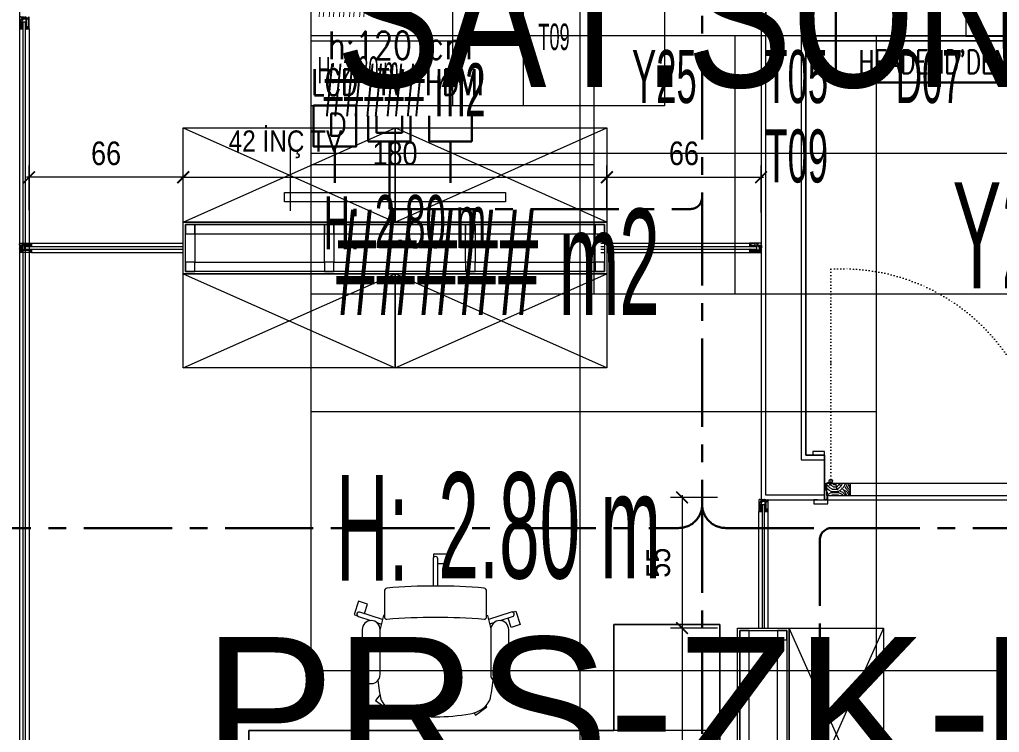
# Model space of a CAD drawing. Extents: x -9058 to 11890, y 0 to 8114.
# Drawn here: x 2473.1 to 2889.3, y 2610 to 2912.9 of the extents above; entities that cross this region are included whole.
import ezdxf
from ezdxf.enums import TextEntityAlignment as Align

# ---------------------------------------------------------------- set-up
doc = ezdxf.new("R2010")
doc.units = 0
doc.header["$LTSCALE"] = 10
doc.header["$MEASUREMENT"] = 0
doc.linetypes.add('CENTER', pattern=[2, 1.25, -0.25, 0.25, -0.25])
doc.linetypes.add('DOT2', pattern=[0.125, 0, -0.125])
doc.layers.get('0').update_dxf_attribs({"color": 9, "lineweight": 9})
for name, color, linetype, lineweight in [('00', 9, 'Continuous', 9), ('01', 9, 'Continuous', 9), ('05', 9, 'Continuous', 9), ('06D', 9, 'Continuous', 9), ('09', 9, 'Continuous', 9), ('10', 9, 'Continuous', 9), ('11', 9, 'Continuous', 9), ('12', 9, 'Continuous', 9), ('14', 9, 'Continuous', 9), ('15', 9, 'Continuous', 9), ('20', 9, 'DOT2', 9), ('21', 9, 'Continuous', 9), ('21_mahal200', 9, 'Continuous', 9), ('21_mahal200 @ 10 (1)', 9, 'Continuous', 9), ('21_mahal200 @ 10 (2)', 9, 'Continuous', 9), ('21_mahal200 @ 20', 9, 'Continuous', 9), ('21_mahal200 @ 5 (1)', 9, 'Continuous', 9), ('21_mahal200 @ 5 (2)', 9, 'Continuous', 9), ('35', 9, 'Continuous', 9), ('40A', 9, 'Continuous', 9), ('E-DATA LCD EKRAN', 7, 'Continuous', 30), ('E-DATA PRİZİ (RJ45)', 7, 'Continuous', 30), ('E-KABLO', 7, 'Continuous', 30), ('E-YAZI', 7, 'Continuous', 30)]:
    doc.layers.add(name, color=color, linetype=linetype, lineweight=lineweight)
doc.styles.add('Arial', font='arial.ttf', dxfattribs={"height": 2.5})
doc.styles.add('E-YAZI', font='txttw.shx')
doc.styles.add('MuuM_TEXT-STANDART', font='ARIALN.TTF')
doc.dimstyles.new('MuuM_DIM50', dxfattribs={"dimscale": 5, "dimtxt": 2, "dimasz": 1, "dimexe": 1, "dimexo": 1, "dimgap": 1, "dimtad": 1, "dimdec": 1, "dimrnd": 1, "dimdsep": 46, "dimtxsty": 'MuuM_TEXT-STANDART', "dimblk": 'ARCHTICK', "dimcen": 0, "dimdle": 0.2, "dimclrd": 256, "dimclre": 256, "dimclrt": 256, "dimadec": 0, "dimazin": 0, "dimtfac": 5, "dimtdec": 1, "dimtix": 1, "dimtmove": 2, "dimatfit": 3, "dimldrblk": 'DOT', "dimfxl": 5, "dimfxlon": 1, "dimtolj": 1, "dimlwd": -1, "dimlwe": -1, "dimarcsym": 0})
pattern_1 = [(45, (3387.24087, 5075.93023), (0.0883883476, -0.0883883476), []), (315, (3387.24087, 5075.93023), (-0.0883883476, -0.0883883476), [])]

# ---------------------------------------------------------------- blocks, each defined once
blk = doc.blocks.new('p-sand-porsche')
at = {"layer": '05', "ltscale": 0.02}
for points in [[(-1.61, 30.22), (-5.6, 28.92), (-6.84, 32.73), (-1.13, 34.58), (-0.7, 33.25)], [(-2.21, 32.08), (-2.21, 32.08)], [(-0.32, 32.74), (1.4, 27.44)], [(2.15, 25.12), (2.84, 23)], [(32.8, 23.53), (35.41, 25.43), (38.94, 20.57), (38.57, 20.31)], [(-0.9, 21.7), (-0.84, 22.1), (4.86, 23.5), (5.04, 23.53)], [(-22.84, -1), (-22.84, -5.2), (-26.84, -5.2), (-26.84, 0.8), (-25.44, 0.8)], [(-24.79, 1), (-24.79, 1)], [(-25.83, -0.08), (-25.81, -0.08)], [(-24.79, -1), (-24.79, -1)], [(40.65, -16.37), (41.53, -17.01), (38, -21.87), (37.36, -21.4)], [(-0.9, -21.7), (-0.84, -22.1), (4.86, -23.5), (5.04, -23.53)], [(2.15, -25.12), (2.84, -23)], [(-2.22, -32.75), (-2.65, -34.09), (3.05, -35.94), (4.29, -32.14), (0.29, -30.84)], [(-2.21, -32.07), (-2.21, -32.07)], [(-0.31, -32.69), (-0.31, -32.69)]]:
    blk.add_lwpolyline(points, dxfattribs=at)
for points in [[(0.89, 22.53), (-2.23, 32.12, -1.025339), (-0.31, 32.69), (-0.31, 32.69)], [(24.36, 31.1, -0.990997), (24.36, 23.5), (5.16, 23.5, -0.990997), (5.16, 31.1), (24.36, 31.1)], [(-13.2, 0, -0.028751), (-12.4, 20.7, -0.357908), (-11.18, 21.7)], [(-11.39, 21.7), (-0.2, 21.7, -0.413901), (0.8, 20.7, 0.028751), (0, 0)], [(26.76, 24.5, -0.029436), (35.26, 23.1, -0.236009), (40.96, 14.75, -0.045719), (42.26, -0.02)], [(-13.22, -1), (-24.84, -1, -1), (-24.84, 1), (-13.22, 1)], [(42.26, 0.02, -0.045719), (40.96, -14.75, -0.236009), (35.26, -23.1, -0.029436), (26.76, -24.5)], [(-11.18, -21.7, -0.357908), (-12.4, -20.7, -0.028751), (-13.2, 0)], [(0, 0, 0.028751), (0.8, -20.7, -0.413901), (-0.2, -21.7), (-11.39, -21.7)], [(1.4, -27.44), (-0.32, -32.74, -1), (-2.23, -32.12), (0.89, -22.52)], [(24.36, -31.1), (5.16, -31.1, -0.990997), (5.16, -23.5), (24.36, -23.5, -0.990997), (24.36, -31.1)]]:
    blk.add_lwpolyline(points, format="xyb", dxfattribs=at)
blk = doc.blocks.new('p-mobilya-porschee')
for points in [[(-45, 95), (-45, 140), (0, 140), (0, 0), (-200, 0), (-200, 95)], [(-191.5, -77.64), (-141.5, -77.64), (-141.5, -22.64), (-191.5, -22.64)], [(-47.52, -77.64), (-97.52, -77.64), (-97.52, -22.64), (-47.52, -22.64)]]:
    blk.add_lwpolyline(points, close=True)
for points in [[(0, 0), (0, 140), (-45, 140), (-45, 95)], [(0, 95), (-200, 95), (-200, 0), (0, 0)], [(-141.5, -27.64), (-186.5, -27.64), (-186.5, -72.64), (-141.5, -72.64)], [(-97.52, -27.64), (-52.52, -27.64), (-52.52, -72.64), (-97.52, -72.64)]]:
    blk.add_lwpolyline(points)
blk = doc.blocks.new('profil')
at = {"layer": '10'}
h = blk.add_hatch(dxfattribs=at)
h.set_pattern_fill('NET', color=256, angle=495, style=0)
h.set_pattern_definition(pattern_1)
h.paths.add_polyline_path([(2783.08, 2903.22), (2783.02, 2903.22), (2782.98, 2903.33), (2782.98, 2903.38), (2783.01, 2903.38), (2783.01, 2903.5), (2782.72, 2903.5), (2782.72, 2903.38), (2782.75, 2903.38), (2782.71, 2903.22), (2782.62, 2903.23), (2782.45, 2902.86), (2782.56, 2902.86), (2782.56, 2902.9), (2782.72, 2903.1, 0.2599), (2782.8, 2902.86), (2783.04, 2902.86, 0.382682)])
h.paths.add_polyline_path([(2782.84, 2903.1), (2783.03, 2903.1, -2.16717)], flags=16)
h = blk.add_hatch(dxfattribs=at)
h.set_pattern_fill('NET', color=256, angle=495, style=0)
h.set_pattern_definition(pattern_1)
h.paths.add_polyline_path([(2783.08, 2901.46), (2783.02, 2901.46), (2782.98, 2901.35), (2782.98, 2901.3), (2783.01, 2901.3), (2783.01, 2901.18), (2782.72, 2901.18), (2782.72, 2901.3), (2782.75, 2901.3), (2782.71, 2901.46), (2782.62, 2901.45), (2782.45, 2901.82), (2782.56, 2901.82), (2782.56, 2901.78), (2782.72, 2901.59, -0.2599), (2782.8, 2901.82), (2783.04, 2901.82, -0.382682)])
h.paths.add_polyline_path([(2782.84, 2901.58), (2783.03, 2901.58, 2.16717)], flags=16)
h = blk.add_hatch(dxfattribs=at)
h.set_pattern_fill('NET', color=256, angle=495, style=0)
h.set_pattern_definition([(45, (3390.96807, 5084.14935), (0.0883883476, -0.0883883476), []), (315, (3390.96807, 5084.14935), (-0.0883883476, -0.0883883476), [])])
h.paths.add_polyline_path([(2784.25, 2903.18), (2784.25, 2902.86), (2783.21, 2902.86), (2783.21, 2903.18)])
h = blk.add_hatch(dxfattribs=at)
h.set_pattern_fill('NET', color=256, angle=495, style=0)
h.set_pattern_definition([(45, (3390.96807, 5077.64021), (0.0883883476, -0.0883883476), []), (315, (3390.96807, 5077.64021), (-0.0883883476, -0.0883883476), [])])
h.paths.add_polyline_path([(2784.25, 2901.82), (2784.25, 2901.53), (2783.21, 2901.53), (2783.21, 2901.82)])
h = blk.add_hatch(dxfattribs=at)
h.set_pattern_fill('NET', color=256, angle=495, style=0)
h.set_pattern_definition([(45, (3412.02047, 5081.69331), (0.0883883476, -0.0883883476), []), (315, (3412.02047, 5081.69331), (-0.0883883476, -0.0883883476), [])])
h.paths.add_polyline_path([(2787.7, 2903.43), (2787.7, 2902.36), (2787.52, 2902.36), (2787.52, 2903.43)])
for points in [[(2782.61, 2903.22), (2782.45, 2902.86)], [(2782.62, 2901.45), (2782.45, 2901.82)], [(2782.72, 2903.1), (2782.56, 2902.9), (2782.56, 2902.86)], [(2782.72, 2901.59), (2782.56, 2901.78), (2782.56, 2901.82)], [(2782.78, 2900.5), (2782.78, 2900.95), (2783.09, 2900.95), (2783.09, 2901.24), (2783.18, 2901.24), (2783.08, 2901.46), (2783.02, 2901.46), (2782.98, 2901.35), (2782.98, 2901.3), (2783.01, 2901.3), (2783.01, 2901.06), (2782.72, 2901.06), (2782.72, 2901.3), (2782.75, 2901.3), (2782.71, 2901.46), (2782.62, 2901.45), (2782.63, 2900.34), (2787.59, 2900.34)], [(2782.99, 2903.5), (2782.72, 2903.5)], [(2784.87, 2903.91), (2785.03, 2903.91), (2785.03, 2904.14), (2782.83, 2904.14), (2782.83, 2903.91), (2783.13, 2903.91), (2783.13, 2903.37), (2785.03, 2903.37)], [(2783.18, 2901.24), (2783.21, 2901.24), (2783.21, 2901.84)], [(2783.21, 2903.18), (2783.21, 2903.18), (2783.21, 2902.84)], [(2784.25, 2902.84), (2784.25, 2903.18)], [(2784.25, 2901.84), (2784.25, 2901.53)], [(2785.62, 2903.18), (2785.62, 2901.53)], [(2787.52, 2903.43), (2787.7, 2903.43), (2787.7, 2902.36)], [(2787.52, 2902.36), (2787.7, 2902.36)], [(2783.01, 2901.18), (2782.72, 2901.18)]]:
    blk.add_lwpolyline(points, dxfattribs=at)
for points in [[(2787.52, 2901.37), (2787.52, 2901.89), (2787.7, 2901.89), (2787.7, 2902.03), (2787.52, 2902.03), (2787.52, 2903.67), (2787.7, 2903.67), (2787.7, 2904.1), (2787.58, 2904.1), (2787.58, 2904.34), (2782.61, 2904.34), (2782.61, 2903.22), (2782.72, 2903.22), (2782.76, 2903.4), (2782.71, 2903.4), (2782.71, 2903.77), (2782.99, 2903.77), (2782.99, 2903.22), (2783.14, 2903.22), (2783.18, 2903.18), (2786.43, 2903.18), (2786.5, 2902.88), (2786.8, 2902.88), (2786.8, 2903.49), (2787.12, 2903.49), (2787.12, 2901.37)], [(2785.67, 2903.32), (2786.35, 2903.32), (2786.35, 2904.02), (2786.42, 2904.06), (2786.42, 2904.14), (2785.61, 2904.14), (2785.61, 2904.01), (2785.67, 2903.95)]]:
    blk.add_lwpolyline(points, close=True, dxfattribs=at)
for points in [[(2783.03, 2903.1), (2782.84, 2903.1, 1)], [(2783.03, 2901.58), (2782.84, 2901.58, -1)], [(2783.21, 2901.53), (2786.47, 2901.53, 0.414214), (2786.8, 2901.86), (2786.8, 2902.88)], [(2785.03, 2903.37), (2785.03, 2903.79), (2784.87, 2903.79, -1), (2784.87, 2903.91, 1)], [(2787.13, 2900.85), (2787.13, 2900.49), (2782.81, 2900.49), (2782.81, 2900.46, -0.561743), (2782.73, 2900.45, -0.595966), (2782.78, 2900.5, 2.204878)], [(2783.09, 2901.24), (2783.21, 2900.66, 0.833203), (2783.52, 2900.66, 0.447088)], [(2783.52, 2900.66), (2783.52, 2901.11, -0.414214), (2783.63, 2901.22), (2786.88, 2901.22), (2786.88, 2900.49)], [(2787.59, 2900.34), (2787.59, 2900.49), (2787.25, 2900.49), (2787.25, 2900.97, 1), (2787.04, 2900.97)], [(2787.04, 2900.97, 0.305404), (2787.13, 2900.85, 5.773092)]]:
    blk.add_lwpolyline(points, format="xyb", dxfattribs=at)
for centre, radius, start, end in [((2782.97, 2903.05), 0.253, 168.6676, 234.1258), ((2782.97, 2901.64), 0.253, 125.8742, 191.3324), ((2782.93, 2903.02), 0.125, 139.5402, 40.4598), ((2782.93, 2901.66), 0.125, 319.5402, 220.4598), ((2782.86, 2903.06), 0.273, 305.9738, 36.4289), ((2782.86, 2901.62), 0.273, 323.5711, 54.0262)]:
    blk.add_arc(centre, radius, start, end, dxfattribs=at)
blk = doc.blocks.new('0a_roomno2')
blk.add_lwpolyline([(30, -16), (0, -16), (0, 0), (30, 0)], close=True)
for points in [[(0, 0), (30, 0)], [(0, -5), (30, -5)], [(12, -5), (12, -16)], [(18, -5), (18, -16)], [(24, -5), (24, -16)], [(12, -10.5), (0, -10.5)]]:
    blk.add_lwpolyline(points)
at = {"layer": '40A'}
blk.add_lwpolyline([(0, 0), (30, 0)], dxfattribs=at)
at = {"style": 'MuuM_TEXT-STANDART', "width": 0.6}
blk.add_text('H:', height=2.25, dxfattribs=at).set_placement((0.525, -12.962), align=Align.MIDDLE_LEFT)
at = {"style": 'Arial'}
blk.add_attdef('ODANO', (0, 1.505), '', height=3, dxfattribs=at)
blk.add_attdef('MEKANADI', text='', height=3, dxfattribs=at).set_placement((0.525, -4.75), align=Align.BOTTOM_LEFT)
at = {"style": 'MuuM_TEXT-STANDART', "width": 0.6}
for tag, p in [('YER01', (15, -7)), ('TAVAN01', (20.625, -7)), ('DUVAR01', (26.25, -7)), ('YER02', (15, -10.375)), ('TAVAN02', (20.625, -10.375)), ('DUVAR02', (26.25, -10.375)), ('YER03', (15, -13.75)), ('TAVAN03', (20.625, -13.75)), ('DUVAR03', (26.25, -13.75))]:
    blk.add_attdef(tag, text='', height=2.25, dxfattribs=at).set_placement(p, align=Align.MIDDLE_CENTER)
at = {"style": 'MuuM_TEXT-STANDART'}
blk.add_attdef('M2', text='', height=2.25, dxfattribs=at).set_placement((1.323, -7.805), align=Align.MIDDLE_LEFT)
at = {"style": 'MuuM_TEXT-STANDART', "width": 0.6}
blk.add_attdef('TEMIZTAVANYUKSEKLIGI', text='', height=2.25, dxfattribs=at).set_placement((2.7, -13.162), align=Align.MIDDLE_LEFT)
blk = doc.blocks.new('*U1153')
at = {"layer": '21_mahal200 @ 10 (1)'}
ref = blk.add_blockref('0a_roomno2', (2596.98, 2956.2), dxfattribs=dict(at, xscale=10, yscale=10, zscale=10))
ref.add_attrib('ODANO', ' PRS-ZK-13', (2596.98, 2973.75), dxfattribs={"layer": '0', "height": 30, "style": 'Arial'})
ref.add_attrib('MEKANADI', 'SAT.SONR.MDR.ODASI', dxfattribs={"layer": '0', "height": 30, "style": 'Arial', "width": 0.8}).set_placement((2602.23, 2911.2), align=Align.BOTTOM_LEFT)
ref.add_attrib('M2', '##### m2', dxfattribs={"layer": '0', "height": 22.5, "style": 'MuuM_TEXT-STANDART', "width": 0.6}).set_placement((2602.23, 2883.07), align=Align.MIDDLE_LEFT)
ref.add_attrib('TEMIZTAVANYUKSEKLIGI', '2.80 m', dxfattribs={"layer": '0', "height": 22.5, "style": 'MuuM_TEXT-STANDART', "width": 0.6}).set_placement((2623.98, 2827.08), align=Align.MIDDLE_LEFT)
ref.add_attrib('YER01', 'Y25', dxfattribs={"layer": '0', "height": 22.5, "style": 'MuuM_TEXT-STANDART', "width": 0.6}).set_placement((2746.98, 2888.7), align=Align.MIDDLE_CENTER)
ref.add_attrib('TAVAN01', 'T05', dxfattribs={"layer": '0', "height": 22.5, "style": 'MuuM_TEXT-STANDART', "width": 0.6}).set_placement((2803.23, 2888.7), align=Align.MIDDLE_CENTER)
ref.add_attrib('DUVAR01', 'D07', dxfattribs={"layer": '0', "height": 22.5, "style": 'MuuM_TEXT-STANDART', "width": 0.6}).set_placement((2859.48, 2888.7), align=Align.MIDDLE_CENTER)
ref.add_attrib('TAVAN02', 'T09', dxfattribs={"layer": '0', "height": 22.5, "style": 'MuuM_TEXT-STANDART', "width": 0.6}).set_placement((2803.23, 2854.95), align=Align.MIDDLE_CENTER)
at = {"layer": '21_mahal200 @ 10 (2)'}
ref = blk.add_blockref('0a_roomno2', (2596.98, 2956.2), dxfattribs=dict(at, xscale=10, yscale=10, zscale=10))
ref.add_attrib('ODANO', ' PRS-ZK-13', (2596.98, 2973.75), dxfattribs={"layer": '0', "height": 30, "style": 'Arial'})
ref.add_attrib('MEKANADI', 'SAT.SONR.MDR.ODASI', dxfattribs={"layer": '0', "height": 30, "style": 'Arial', "width": 0.8}).set_placement((2602.23, 2911.2), align=Align.BOTTOM_LEFT)
ref.add_attrib('M2', '##### m2', dxfattribs={"layer": '0', "height": 22.5, "style": 'MuuM_TEXT-STANDART', "width": 0.6}).set_placement((2602.23, 2883.07), align=Align.MIDDLE_LEFT)
ref.add_attrib('TEMIZTAVANYUKSEKLIGI', '2.80 m', dxfattribs={"layer": '0', "height": 22.5, "style": 'MuuM_TEXT-STANDART', "width": 0.6}).set_placement((2623.98, 2827.08), align=Align.MIDDLE_LEFT)
ref.add_attrib('YER01', 'Y25', dxfattribs={"layer": '0', "height": 22.5, "style": 'MuuM_TEXT-STANDART', "width": 0.6}).set_placement((2746.98, 2888.7), align=Align.MIDDLE_CENTER)
ref.add_attrib('TAVAN01', 'T05', dxfattribs={"layer": '0', "height": 22.5, "style": 'MuuM_TEXT-STANDART', "width": 0.6}).set_placement((2803.23, 2888.7), align=Align.MIDDLE_CENTER)
ref.add_attrib('DUVAR01', 'D07', dxfattribs={"layer": '0', "height": 22.5, "style": 'MuuM_TEXT-STANDART', "width": 0.6}).set_placement((2859.48, 2888.7), align=Align.MIDDLE_CENTER)
ref.add_attrib('TAVAN02', 'T09', dxfattribs={"layer": '0', "height": 22.5, "style": 'MuuM_TEXT-STANDART', "width": 0.6}).set_placement((2803.23, 2854.95), align=Align.MIDDLE_CENTER)
at = {"layer": '21_mahal200 @ 20'}
ref = blk.add_blockref('0a_roomno2', (2596.98, 2956.2), dxfattribs=dict(at, xscale=20, yscale=20, zscale=20))
ref.add_attrib('MEKANADI', 'SAT.SONR.MDR.ODASI', dxfattribs={"layer": '0', "height": 60, "style": 'Arial', "width": 0.8}).set_placement((2607.48, 2866.2), align=Align.BOTTOM_LEFT)
ref.add_attrib('M2', '##### m2', dxfattribs={"layer": '0', "height": 45, "style": 'MuuM_TEXT-STANDART', "width": 0.6}).set_placement((2607.48, 2809.95), align=Align.MIDDLE_LEFT)
ref.add_attrib('TEMIZTAVANYUKSEKLIGI', '2.80 m', dxfattribs={"layer": '0', "height": 45, "style": 'MuuM_TEXT-STANDART', "width": 0.6}).set_placement((2650.98, 2697.96), align=Align.MIDDLE_LEFT)
ref.add_attrib('YER01', 'Y25', dxfattribs={"layer": '0', "height": 45, "style": 'MuuM_TEXT-STANDART', "width": 0.6}).set_placement((2896.98, 2821.2), align=Align.MIDDLE_CENTER)
at = {"layer": '21_mahal200 @ 5 (1)'}
ref = blk.add_blockref('0a_roomno2', (2596.98, 2956.2), dxfattribs=dict(at, xscale=5, yscale=5, zscale=5))
ref.add_attrib('ODANO', ' PRS-ZK-13', (2596.98, 2964.97), dxfattribs={"layer": '0', "height": 15, "style": 'Arial'})
ref.add_attrib('MEKANADI', 'SAT.SONR.MDR.ODASI', dxfattribs={"layer": '0', "height": 15, "style": 'Arial', "width": 0.8}).set_placement((2599.6, 2933.7), align=Align.BOTTOM_LEFT)
ref.add_attrib('M2', '##### m2', dxfattribs={"layer": '0', "height": 11.25, "style": 'MuuM_TEXT-STANDART', "width": 0.6}).set_placement((2599.6, 2919.63), align=Align.MIDDLE_LEFT)
ref.add_attrib('TEMIZTAVANYUKSEKLIGI', '2.80 m', dxfattribs={"layer": '0', "height": 11.25, "style": 'MuuM_TEXT-STANDART', "width": 0.6}).set_placement((2610.48, 2891.64), align=Align.MIDDLE_LEFT)
ref.add_attrib('YER01', 'Y25', dxfattribs={"layer": '0', "height": 11.25, "style": 'MuuM_TEXT-STANDART', "width": 0.6}).set_placement((2671.98, 2922.45), align=Align.MIDDLE_CENTER)
ref.add_attrib('TAVAN01', 'T05', dxfattribs={"layer": '0', "height": 11.25, "style": 'MuuM_TEXT-STANDART', "width": 0.6}).set_placement((2700.1, 2922.45), align=Align.MIDDLE_CENTER)
ref.add_attrib('DUVAR01', 'D07', dxfattribs={"layer": '0', "height": 11.25, "style": 'MuuM_TEXT-STANDART', "width": 0.6}).set_placement((2728.23, 2922.45), align=Align.MIDDLE_CENTER)
ref.add_attrib('TAVAN02', 'T09', dxfattribs={"layer": '0', "height": 11.25, "style": 'MuuM_TEXT-STANDART', "width": 0.6}).set_placement((2700.1, 2905.57), align=Align.MIDDLE_CENTER)
at = {"layer": '21_mahal200 @ 5 (2)'}
ref = blk.add_blockref('0a_roomno2', (2596.98, 2956.2), dxfattribs=dict(at, xscale=5, yscale=5, zscale=5))
ref.add_attrib('ODANO', ' PRS-ZK-13', (2596.98, 2964.97), dxfattribs={"layer": '0', "height": 15, "style": 'Arial'})
ref.add_attrib('MEKANADI', 'SAT.SONR.MDR.ODASI', dxfattribs={"layer": '0', "height": 15, "style": 'Arial', "width": 0.8}).set_placement((2599.6, 2933.7), align=Align.BOTTOM_LEFT)
ref.add_attrib('M2', '##### m2', dxfattribs={"layer": '0', "height": 11.25, "style": 'MuuM_TEXT-STANDART', "width": 0.6}).set_placement((2599.6, 2919.63), align=Align.MIDDLE_LEFT)
ref.add_attrib('TEMIZTAVANYUKSEKLIGI', '2.80 m', dxfattribs={"layer": '0', "height": 11.25, "style": 'MuuM_TEXT-STANDART', "width": 0.6}).set_placement((2610.48, 2891.64), align=Align.MIDDLE_LEFT)
ref.add_attrib('YER01', 'Y25', dxfattribs={"layer": '0', "height": 11.25, "style": 'MuuM_TEXT-STANDART', "width": 0.6}).set_placement((2671.98, 2922.45), align=Align.MIDDLE_CENTER)
ref.add_attrib('TAVAN01', 'T05', dxfattribs={"layer": '0', "height": 11.25, "style": 'MuuM_TEXT-STANDART', "width": 0.6}).set_placement((2700.1, 2922.45), align=Align.MIDDLE_CENTER)
ref.add_attrib('DUVAR01', 'D07', dxfattribs={"layer": '0', "height": 11.25, "style": 'MuuM_TEXT-STANDART', "width": 0.6}).set_placement((2728.23, 2922.45), align=Align.MIDDLE_CENTER)
ref.add_attrib('TAVAN02', 'T09', dxfattribs={"layer": '0', "height": 11.25, "style": 'MuuM_TEXT-STANDART', "width": 0.6}).set_placement((2700.1, 2905.57), align=Align.MIDDLE_CENTER)
blk = doc.blocks.new('*U1155')
at = {"layer": '21_mahal200 @ 20'}
ref = blk.add_blockref('0a_roomno2', (2857.81, 2555.42), dxfattribs=dict(at, xscale=20, yscale=20, zscale=20))
ref.add_attrib('ODANO', ' PRS-ZK-15', (2857.81, 2590.52), dxfattribs={"layer": '0', "height": 60, "style": 'Arial'})
blk = doc.blocks.new('*U1156')
at = {"layer": '21_mahal200 @ 20'}
ref = blk.add_blockref('0a_roomno2', (2527.71, 2555.42), dxfattribs=dict(at, xscale=20, yscale=20, zscale=20))
ref.add_attrib('ODANO', ' PRS-ZK-14', (2527.71, 2590.52), dxfattribs={"layer": '0', "height": 60, "style": 'Arial'})
blk = doc.blocks.new('dfsdfsdfsdaaa')
at = {"layer": '10'}
for points in [[(1902.06, -1516.14), (1902.06, -1520.14), (1906.06, -1520.14), (1906.06, -1516.14)], [(1906.06, -1520.14), (1961.06, -1520.14), (1961.06, -1516.14), (1906.06, -1516.14)], [(1961.06, -1516.14), (1961.06, -1520.14), (1965.06, -1520.14), (1965.06, -1516.14)], [(1965.06, -1520.14), (2021.06, -1520.14), (2021.06, -1516.14), (1965.06, -1516.14)], [(2021.06, -1516.14), (2021.06, -1520.14), (2025.06, -1520.14), (2025.06, -1516.14)], [(2025.06, -1520.14), (2076.06, -1520.14), (2076.06, -1516.14), (2025.06, -1516.14)], [(2076.06, -1516.14), (2076.06, -1520.14), (2080.06, -1520.14), (2080.06, -1516.14)], [(1902.06, -1520.14), (1906.06, -1520.14), (1906.06, -1532.14), (1902.06, -1532.14)], [(1961.06, -1520.14), (1965.06, -1520.14), (1965.06, -1532.14), (1961.06, -1532.14)], [(2021.06, -1520.14), (2025.06, -1520.14), (2025.06, -1532.14), (2021.06, -1532.14)], [(2076.06, -1520.14), (2080.06, -1520.14), (2080.06, -1532.14), (2076.06, -1532.14)], [(1902.06, -1532.14), (1902.06, -1536.14), (1906.06, -1536.14), (1906.06, -1532.14)], [(1906.06, -1532.14), (1961.06, -1532.14), (1961.06, -1536.14), (1906.06, -1536.14)], [(1961.06, -1532.14), (1961.06, -1536.14), (1965.06, -1536.14), (1965.06, -1532.14)], [(1965.06, -1532.14), (2021.06, -1532.14), (2021.06, -1536.14), (1965.06, -1536.14)], [(2021.06, -1532.14), (2021.06, -1536.14), (2025.06, -1536.14), (2025.06, -1532.14)], [(2025.06, -1532.14), (2076.06, -1532.14), (2076.06, -1536.14), (2025.06, -1536.14)], [(2076.06, -1532.14), (2076.06, -1536.14), (2080.06, -1536.14), (2080.06, -1532.14)]]:
    blk.add_lwpolyline(points, close=True, dxfattribs=at)
at = {"layer": '11'}
for points in [[(1901.06, -1515.14), (2081.06, -1515.14), (2081.06, -1537.14), (1901.06, -1537.14)], [(1902.06, -1516.14), (2080.06, -1516.14), (2080.06, -1536.14), (1902.06, -1536.14)]]:
    blk.add_lwpolyline(points, close=True, dxfattribs=at)
blk = doc.blocks.new('_ArchTick')
at = {"color": 0, "linetype": 'ByBlock', "const_width": 0.15}
blk.add_lwpolyline([(-0.5, -0.5), (0.5, 0.5)], dxfattribs=at)
blk = doc.blocks.new('*D923')
at = {"transparency": 16777216}
for p, q in [((2477.06, 2831.87), (2477.06, 2850.91)), ((2542.56, 2831.87), (2542.56, 2850.91)), ((2543.56, 2845.91), (2476.06, 2845.91))]:
    blk.add_line(p, q, dxfattribs=at)
at = {"transparency": 16777216, "xscale": 5, "yscale": 5, "zscale": 5, "rotation": 180}
blk.add_blockref('_ArchTick', (2477.06, 2845.91), dxfattribs=at)
at = {"transparency": 16777216, "xscale": 5, "yscale": 5, "zscale": 5}
blk.add_blockref('_ArchTick', (2542.56, 2845.91), dxfattribs=at)
at = {"transparency": 16777216, "insert": (2509.81, 2856.02), "char_height": 10, "attachment_point": 5, "style": 'MuuM_TEXT-STANDART'}
blk.add_mtext('\\A1;66', dxfattribs=at)
blk = doc.blocks.new('_Dot')
at = {"color": 0, "linetype": 'ByBlock', "lineweight": -2}
blk.add_line((-0.5, 0), (-1, 0), dxfattribs=at)
at = {"color": 0, "linetype": 'ByBlock', "const_width": 0.5}
blk.add_lwpolyline([(-0.25, 0, 1), (0.25, 0, 1)], format="xyb", close=True, dxfattribs=at)
blk = doc.blocks.new('DOT')
at = {"color": 0, "linetype": 'ByBlock'}
blk.add_line((-0.5, 0), (-1, 0), dxfattribs=at)
at = {"color": 0, "linetype": 'ByBlock', "const_width": 0.5}
blk.add_lwpolyline([(-0.25, 0, 1), (0.25, 0, 1)], format="xyb", close=True, dxfattribs=at)
blk = doc.blocks.new('*D924')
at = {"transparency": 16777216}
for p, q in [((2542.56, 2831.87), (2542.56, 2850.91)), ((2722.56, 2831.87), (2722.56, 2850.91)), ((2541.56, 2845.91), (2723.56, 2845.91))]:
    blk.add_line(p, q, dxfattribs=at)
at = {"transparency": 16777216, "xscale": 5, "yscale": 5, "zscale": 5, "rotation": 180}
blk.add_blockref('_ArchTick', (2542.56, 2845.91), dxfattribs=at)
at = {"transparency": 16777216, "xscale": 5, "yscale": 5, "zscale": 5}
blk.add_blockref('_ArchTick', (2722.56, 2845.91), dxfattribs=at)
at = {"transparency": 16777216, "insert": (2632.56, 2856.02), "char_height": 10, "attachment_point": 5, "style": 'MuuM_TEXT-STANDART'}
blk.add_mtext('\\A1;180', dxfattribs=at)
blk = doc.blocks.new('*D925')
at = {"transparency": 16777216}
for p, q in [((2722.56, 2831.87), (2722.56, 2850.91)), ((2788.06, 2830.91), (2788.06, 2850.91)), ((2721.56, 2845.91), (2789.06, 2845.91))]:
    blk.add_line(p, q, dxfattribs=at)
at = {"transparency": 16777216, "xscale": 5, "yscale": 5, "zscale": 5, "rotation": 180}
blk.add_blockref('_ArchTick', (2722.56, 2845.91), dxfattribs=at)
at = {"transparency": 16777216, "xscale": 5, "yscale": 5, "zscale": 5}
blk.add_blockref('_ArchTick', (2788.06, 2845.91), dxfattribs=at)
at = {"transparency": 16777216, "insert": (2755.31, 2856.02), "char_height": 10, "attachment_point": 5, "style": 'MuuM_TEXT-STANDART'}
blk.add_mtext('\\A1;66', dxfattribs=at)
blk = doc.blocks.new('aaaaaaaaaaaassssssssssssssseeeeeeeeee')
at = {"layer": '10'}
for points in [[(2326.53, 2563.97), (2330.53, 2563.97), (2330.53, 2567.97), (2326.53, 2567.97)], [(2330.53, 2563.97), (2330.53, 2567.97), (2342.53, 2567.97), (2342.53, 2563.97)], [(2342.53, 2563.97), (2346.53, 2563.97), (2346.53, 2567.97), (2342.53, 2567.97)], [(2330.53, 2512.97), (2330.53, 2563.97), (2326.53, 2563.97), (2326.53, 2512.97)], [(2342.53, 2512.97), (2342.53, 2563.97), (2346.53, 2563.97), (2346.53, 2512.97)], [(2326.53, 2508.97), (2330.53, 2508.97), (2330.53, 2512.97), (2326.53, 2512.97)], [(2330.53, 2508.97), (2330.53, 2512.97), (2342.53, 2512.97), (2342.53, 2508.97)], [(2342.53, 2508.97), (2346.53, 2508.97), (2346.53, 2512.97), (2342.53, 2512.97)], [(2330.53, 2452.97), (2330.53, 2508.97), (2326.53, 2508.97), (2326.53, 2452.97)], [(2342.53, 2452.97), (2342.53, 2508.97), (2346.53, 2508.97), (2346.53, 2452.97)], [(2326.53, 2448.97), (2330.53, 2448.97), (2330.53, 2452.97), (2326.53, 2452.97)], [(2330.53, 2448.97), (2330.53, 2452.97), (2342.53, 2452.97), (2342.53, 2448.97)], [(2342.53, 2448.97), (2346.53, 2448.97), (2346.53, 2452.97), (2342.53, 2452.97)], [(2330.53, 2343.97), (2330.53, 2448.97), (2326.53, 2448.97), (2326.53, 2343.97)], [(2342.53, 2343.97), (2342.53, 2448.97), (2346.53, 2448.97), (2346.53, 2343.97)], [(2326.53, 2388.97), (2330.53, 2388.97), (2330.53, 2392.97), (2326.53, 2392.97)], [(2330.53, 2388.97), (2330.53, 2392.97), (2342.53, 2392.97), (2342.53, 2388.97)], [(2342.53, 2388.97), (2346.53, 2388.97), (2346.53, 2392.97), (2342.53, 2392.97)], [(2326.53, 2339.97), (2330.53, 2339.97), (2330.53, 2343.97), (2326.53, 2343.97)], [(2330.53, 2339.97), (2330.53, 2343.97), (2342.53, 2343.97), (2342.53, 2339.97)], [(2342.53, 2339.97), (2346.53, 2339.97), (2346.53, 2343.97), (2342.53, 2343.97)]]:
    blk.add_lwpolyline(points, close=True, dxfattribs=at)
at = {"layer": '11'}
for points in [[(2325.53, 2338.97), (2325.53, 2568.97), (2347.53, 2568.97), (2347.53, 2338.97)], [(2326.53, 2339.97), (2326.53, 2567.97), (2346.53, 2567.97), (2346.53, 2339.97)]]:
    blk.add_lwpolyline(points, close=True, dxfattribs=at)
blk = doc.blocks.new('*D903')
at = {"transparency": 16777216}
for p, q in [((2769.53, 2709.87), (2749.53, 2709.87)), ((2754.53, 2710.87), (2754.53, 2653.37)), ((2769.53, 2654.37), (2749.53, 2654.37))]:
    blk.add_line(p, q, dxfattribs=at)
at = {"transparency": 16777216, "xscale": 5, "yscale": 5, "zscale": 5}
for p, rotation in [((2754.53, 2709.87), 90), ((2754.53, 2654.37), 270)]:
    blk.add_blockref('_ArchTick', p, dxfattribs=dict(at, rotation=rotation))
at = {"transparency": 16777216, "insert": (2744.45, 2682.12), "char_height": 10, "attachment_point": 5, "rotation": 90, "style": 'MuuM_TEXT-STANDART'}
blk.add_mtext('\\A1;55', dxfattribs=at)
blk = doc.blocks.new('*D926')
at = {"transparency": 16777216}
for p, q in [((2769.53, 2654.37), (2749.53, 2654.37)), ((2754.53, 2655.37), (2754.53, 2423.37)), ((2769.53, 2424.37), (2749.53, 2424.37))]:
    blk.add_line(p, q, dxfattribs=at)
at = {"transparency": 16777216, "xscale": 5, "yscale": 5, "zscale": 5}
for p, rotation in [((2754.53, 2654.37), 90), ((2754.53, 2424.37), 270)]:
    blk.add_blockref('_ArchTick', p, dxfattribs=dict(at, rotation=rotation))
at = {"transparency": 16777216, "insert": (2744.43, 2539.37), "char_height": 10, "attachment_point": 5, "rotation": 90, "style": 'MuuM_TEXT-STANDART'}
blk.add_mtext('\\A1;230', dxfattribs=at)
blk = doc.blocks.new('zazazas')
at = {"layer": '05'}
for points in [[(1478.24, 2878.15), (1518.24, 2878.15), (1518.24, 2788.15), (1478.24, 2788.15)], [(1478.24, 2788.15), (1518.24, 2788.15), (1518.24, 2698.15), (1478.24, 2698.15)]]:
    blk.add_lwpolyline(points, close=True, dxfattribs=at)
for points in [[(1478.24, 2878.15), (1518.24, 2788.15)], [(1518.24, 2878.15), (1478.24, 2788.15)], [(1478.24, 2788.15), (1518.24, 2698.15)], [(1478.24, 2698.15), (1518.24, 2788.15)]]:
    blk.add_lwpolyline(points, dxfattribs=at)
blk = doc.blocks.new('*D931')
at = {"transparency": 16777216}
for p, q in [((1860.28, 2764.87), (1840.28, 2764.87)), ((1845.28, 2688.95), (1845.28, 2765.87)), ((1837.06, 2689.95), (1850.28, 2689.95))]:
    blk.add_line(p, q, dxfattribs=at)
at = {"transparency": 16777216, "xscale": 5, "yscale": 5, "zscale": 5}
for p, rotation in [((1845.28, 2764.87), 90), ((1845.28, 2689.95), 270)]:
    blk.add_blockref('_ArchTick', p, dxfattribs=dict(at, rotation=rotation))
at = {"transparency": 16777216, "insert": (1835.2, 2727.41), "char_height": 10, "attachment_point": 5, "rotation": 90, "style": 'MuuM_TEXT-STANDART'}
blk.add_mtext('\\A1;75', dxfattribs=at)
blk = doc.blocks.new('*D932')
at = {"transparency": 16777216}
for p, q in [((1845.28, 2764.87), (1845.28, 2769.87)), ((1860.28, 2764.87), (1840.28, 2764.87)), ((1860.28, 2764.87), (1840.28, 2764.87)), ((1845.28, 2764.87), (1845.28, 2759.87))]:
    blk.add_line(p, q, dxfattribs=at)
at = {"transparency": 16777216, "xscale": 5, "yscale": 5, "zscale": 5}
for rotation in [90, 270]:
    blk.add_blockref('_ArchTick', (1845.28, 2764.87), dxfattribs=dict(at, rotation=rotation))
at = {"transparency": 16777216, "insert": (1835.18, 2764.87), "char_height": 10, "attachment_point": 5, "rotation": 90, "style": 'MuuM_TEXT-STANDART'}
blk.add_mtext('\\A1;0', dxfattribs=at)
blk = doc.blocks.new('E-LCD+TV+HDMI')
at = {"layer": 'E-DATA PRİZİ (RJ45)', "color": 1}
for p, q in [((-24.6, 77.5), (-24.6, 48)), ((-14.7, 77.5), (-14.7, 57.8)), ((14.7, 77.5), (14.7, 57.8)), ((24.6, 77.5), (24.6, 48)), ((46.1, 77.5), (46.1, 48)), ((95.2, 77.5), (95.2, 48)), ((-14.7, 57.8), (14.7, 57.8)), ((-24.6, 48), (24.6, 48)), ((0, 48), (0, 0)), ((46.1, 48), (95.2, 48)), ((70.6, 48), (70.6, 0)), ((-63, 0), (-63, 42))]:
    blk.add_line(p, q, dxfattribs=at)
blk.add_lwpolyline([(-87.6, 89.6), (-38.5, 89.6), (-38.5, 42), (-87.6, 42)], close=True, dxfattribs=at)
at = {"layer": 'E-DATA PRİZİ (RJ45)', "color": 1, "style": 'E-YAZI'}
blk.add_text('D', height=25.6, dxfattribs=at).set_placement((-71.8, 54.6))
at = {"layer": 'E-YAZI', "color": 1, "style": 'E-YAZI', "width": 0.7}
for s, p in [('LCD', (-90, 101.6)), ('TV', (-14, 101.6)), ('HDMI', (41.2, 101.6))]:
    blk.add_text(s, height=30, dxfattribs=at).set_placement(p)

msp = doc.modelspace()

# ---------------------------------------------------------------- hatches: boundary and pattern name
at = {"layer": '09'}
h = msp.add_hatch(dxfattribs=at)
h.set_pattern_fill('LOGEND', color=256, scale=10, style=0)
h.set_pattern_definition([(2e-15, (-99162.212, -3118.098), (10, 10), [3, -7]), (2e-15, (-99162.212, -3117.598), (10, 10), [3, -7]), (2e-15, (-99161.712, -3116.598), (10, 10), [2, -8]), (2e-15, (-99161.212, -3115.598), (10, 10), [1.5, -8.5]), (2e-15, (-99161.212, -3114.598), (10, 10), [1, -9]), (2e-15, (-99163.712, -3113.598), (10, 10), [0.5, -2.5, 0.5, -6.5]), (2e-15, (-99162.212, -3113.098), (10, 10), [0.5, -4, 1.5, -4]), (2e-15, (-99160.212, -3112.598), (10, 10), [0.5, -0.5, 0.5, -8.5]), (2e-15, (-99160.712, -3112.098), (10, 10), [0.5, -9.5]), (2e-15, (-99161.212, -3111.098), (10, 10), [1.5, -8.5]), (2e-15, (-99161.212, -3110.098), (10, 10), [2, -8]), (2e-15, (-99161.712, -3109.098), (10, 10), [2.5, -3, 0.5, -4]), (90, (-99165.712, -3115.098), (-10, 10), [0.5, -1, 2.5, -6]), (90, (-99165.212, -3114.098), (-10, 10), [0.5, -0.5, 1.5, -7.5]), (90, (-99164.712, -3110.098), (-10, 10), [1, -9]), (90, (-99164.212, -3114.098), (-10, 10), [2, -3, 0.5, -4.5]), (90, (-99163.712, -3108.598), (-10, 10), [0.5, -9.5]), (90, (-99163.212, -3113.598), (-10, 10), [1.5, -8.5]), (90, (-99162.212, -3113.098), (-10, 10), [1, -9]), (90, (-99161.212, -3113.098), (-10, 10), [0.5, -1.5, 1.5, -6.5]), (90, (-99160.712, -3112.598), (-10, 10), [0.5, -9.5]), (90, (-99160.212, -3114.598), (-10, 10), [1.4, -8.6]), (90, (-99159.712, -3116.598), (-10, 10), [1, -9]), (90, (-99158.712, -3112.598), (-10, 10), [0.5, -9.5]), (90, (-99157.712, -3113.098), (-10, 10), [1.5, -8.5]), (90, (-99156.712, -3113.098), (-10, 10), [1.5, -8.5]), (45, (-99158.212, -3117.0976), (1e-15, 10), [0.7071, -0.7071, 0.7071, -12.0208356]), (45, (-99160.212, -3114.5976), (1e-15, 10), [1.4142, -12.7279356]), (45, (-99164.212, -3109.5976), (1e-15, 10), [1.4142, -12.7279356]), (45, (-99162.212, -3112.0976), (1e-15, 10), [1.4142, -12.7279356]), (45, (-99161.712, -3114.0976), (1e-15, 10), [1.4142, -12.7279356]), (45, (-99158.712, -3116.0976), (1e-15, 10), [1.4142, -12.7279356]), (45, (-99159.712, -3115.5976), (1e-15, 10), [2.12132, -12.0208156]), (45, (-99162.712, -3111.0976), (1e-15, 10), [0.7071, -13.4350356]), (45, (-99163.212, -3110.0976), (1e-15, 10), [0.7071, -13.4350356]), (45, (-99159.212, -3110.0976), (1e-15, 10), [0.7071, -13.4350356]), (45, (-99163.212, -3115.0976), (1e-15, 10), [0.7071, -13.4350356]), (45, (-99157.712, -3111.5976), (1e-15, 10), [0.7071, -13.4350356]), (45, (-99161.212, -3112.5976), (1e-15, 10), [0.7071, -13.4350356]), (45, (-99160.212, -3111.5976), (1e-15, 10), [0.7071, -13.4350356]), (135, (-99160.712, -3113.5976), (-10, 1e-15), [0.7071, -0.7071, 2.12132, -10.6066156]), (135, (-99159.212, -3113.5976), (-10, 1e-15), [0.7071, -13.4350356]), (135, (-99159.212, -3117.0976), (-10, 1e-15), [0.7071, -13.4350356]), (135, (-99161.212, -3114.5976), (-10, 1e-15), [0.7071, -13.4350356]), (135, (-99159.712, -3112.5976), (-10, 1e-15), [0.7071, -13.4350356]), (135, (-99162.212, -3115.0976), (-10, 1e-15), [0.7071, -13.4350356]), (135, (-99158.212, -3115.0976), (-10, 1e-15), [0.7071, -13.4350356]), (135, (-99165.212, -3118.0976), (-10, 1e-15), [0.7071, -13.4350356]), (135, (-99164.712, -3117.5976), (-10, 1e-15), [1.4142, -12.7279356]), (135, (-99164.212, -3117.0976), (-10, 1e-15), [1.4142, -12.7279356]), (135, (-99163.212, -3117.0976), (-10, 1e-15), [1.4142, -12.7279356]), (135, (-99162.712, -3116.0976), (-10, 1e-15), [1.4142, -12.7279356]), (135, (-99158.712, -3112.0976), (-10, 1e-15), [1.4142, -12.7279356]), (135, (-99156.712, -3117.0976), (-10, 1e-15), [1.4142, -12.7279356]), (135, (-99156.212, -3109.0976), (-10, 1e-15), [1.4142, -12.7279356]), (135, (-99156.212, -3110.0976), (-10, 1e-15), [1.4142, -12.7279356]), (135, (-99157.212, -3110.5976), (-10, 1e-15), [1.4142, -12.7279356]), (135, (-99164.212, -3110.5976), (-10, 1e-15), [2.12132, -12.0208156]), (135, (-99157.712, -3111.5976), (-10, 1e-15), [2.12132, -12.0208156]), (26.565051, (-99163.212, -3108.5976), (10, 4e-09), [1.118, -21.2426798]), (26.565051, (-99163.212, -3113.5976), (10, 4e-09), [1.118, -21.2426798]), (26.565051, (-99162.212, -3110.5976), (10, 4e-09), [1.118, -21.2426798]), (26.565051, (-99159.212, -3117.5976), (10, 4e-09), [1.118, -21.2426798]), (26.565051, (-99159.712, -3116.5976), (10, 4e-09), [1.118, -21.2426798]), (26.565051, (-99162.712, -3114.5976), (10, 4e-09), [1.118, -21.2426798]), (26.565051, (-99162.712, -3109.5976), (10, 4e-09), [1.118, -21.2426798]), (26.565051, (-99159.712, -3112.5976), (10, 4e-09), [2.236, -20.1246798]), (63.434949, (-99159.712, -3111.0976), (5e-10, 10), [1.118, -21.2426798]), (63.434949, (-99158.212, -3114.0976), (5e-10, 10), [1.118, -21.2426798]), (63.434949, (-99163.212, -3112.0976), (5e-10, 10), [1.118, -21.2426798]), (63.434949, (-99165.212, -3111.5976), (5e-10, 10), [1.118, -21.2426798]), (63.434949, (-99159.212, -3113.5976), (5e-10, 10), [1.118, -21.2426798]), (63.434949, (-99160.212, -3113.5976), (5e-10, 10), [1.118, -21.2426798]), (63.434949, (-99164.212, -3112.0976), (5e-10, 10), [2.236, -20.1246798]), (63.434949, (-99156.712, -3115.5976), (5e-10, 10), [2.236, -20.1246798]), (63.434949, (-99157.712, -3115.0976), (5e-10, 10), [2.236, -20.1246798]), (116.565051, (-99165.712, -3116.5976), (-4e-09, 10), [1.118, -21.2426798]), (116.565051, (-99165.712, -3111.0976), (-4e-09, 10), [1.118, -21.2426798]), (116.565051, (-99163.712, -3118.0976), (-4e-09, 10), [1.118, -21.2426798]), (116.565051, (-99164.712, -3109.0976), (-4e-09, 10), [1.118, -21.2426798]), (116.565051, (-99163.712, -3115.0976), (-4e-09, 10), [1.118, -21.2426798]), (116.565051, (-99161.712, -3114.0976), (-4e-09, 10), [1.118, -21.2426798]), (116.565051, (-99160.712, -3112.0976), (-4e-09, 10), [1.118, -21.2426798]), (116.565051, (-99165.212, -3116.0976), (3.21e-06, 10.0000016), [1.118, -21.2426798]), (116.565051, (-99162.712, -3114.5976), (-4e-09, 10), [1.118, -21.2426798]), (116.565051, (-99159.712, -3115.5976), (-4e-09, 10), [1.118, -21.2426798]), (116.565051, (-99158.712, -3114.5976), (-4e-09, 10), [1.118, -21.2426798]), (116.565051, (-99156.712, -3111.5976), (-4e-09, 10), [1.118, -21.2426798]), (116.565051, (-99164.212, -3108.5976), (-4e-09, 10), [1.118, -21.2426798]), (116.565051, (-99165.712, -3109.0976), (-4e-09, 10), [2.236, -20.1246798]), (116.565051, (-99164.212, -3116.0976), (-4e-09, 10), [2.236, -20.1246798]), (153.434949, (-99165.712, -3117.5976), (-10, 5e-10), [1.118, -21.2426798]), (153.434949, (-99157.212, -3118.0976), (-10, 5e-10), [1.118, -21.2426798]), (153.434949, (-99157.712, -3113.0976), (-10, 5e-10), [1.118, -21.2426798]), (153.434949, (-99161.712, -3116.5976), (-10, 5e-10), [1.118, -21.2426798]), (153.434949, (-99162.212, -3117.5976), (-10, 5e-10), [1.118, -21.2426798]), (153.434949, (-99161.212, -3115.5976), (-10, 5e-10), [1.118, -21.2426798]), (153.434949, (-99158.212, -3109.5976), (-10, 5e-10), [1.118, -21.2426798]), (153.434949, (-99157.212, -3109.0976), (-10, 5e-10), [2.236, -20.1246798])])
h.paths.add_polyline_path([(2815.86, 2710.73), (2815.86, 2715.73), (2825.86, 2715.73), (2825.86, 2710.73)])

# ---------------------------------------------------------------- linework, layer by layer
msp.add_lwpolyline([(2588.15, 2831.6), (2588.15, 2858.87)])
at = {"layer": '00'}
msp.add_lwpolyline([(2815.06, 2710.87), (2790.06, 2710.87), (2790.06, 3615.87), (2805.06, 3615.87), (2805.06, 3505.87), (2875.06, 3505.87), (2875.06, 3490.87), (2805.06, 3490.87), (2805.06, 3155.87), (2875.06, 3155.87), (2875.06, 3135.87), (2805.06, 3135.87), (2805.06, 2920.87), (2875.06, 2920.87), (2875.06, 2905.87), (2805.06, 2905.87), (2805.06, 2725.87), (2815.06, 2725.87), (2815.06, 2710.87)], close=True, dxfattribs=at)
msp.add_lwpolyline([(2790.06, 3227.37), (2790.06, 2905.87)], dxfattribs=at)
at = {"layer": '01'}
msp.add_lwpolyline([(3185.06, 3505.87), (3185.06, 3505.87), (3185.06, 3505.87), (3185.06, 2955.87), (2915.06, 2955.87), (2915.06, 3505.87), (2915.06, 3505.87), (2915.06, 3505.87), (2875.06, 3505.87), (2875.06, 2905.87), (3225.06, 2905.87), (3225.06, 3505.87), (3185.06, 3505.87)], close=True, dxfattribs=at)
at = {"layer": '05', "color": 1}
msp.add_lwpolyline([(2679.56, 2835.47), (2585.56, 2835.47), (2585.56, 2839.47), (2679.56, 2839.47), (2679.56, 2835.47)], dxfattribs=at)
at = {"layer": '06D'}
for p, q in [((2473.06, 2985.29), (2473.06, 2365.87)), ((2477.06, 2908.92), (2477.06, 2369.87)), ((2478.13, 2817.87), (2542.56, 2817.87)), ((2720.06, 2817.87), (2721.56, 2817.87)), ((2722.56, 2817.87), (2783.15, 2817.87)), ((2478.13, 2813.87), (2542.56, 2813.87)), ((2720.06, 2813.87), (2721.56, 2813.87)), ((2722.56, 2813.87), (2783.16, 2813.87)), ((2787.06, 2655.87), (2787.06, 2703.91)), ((2791.06, 2655.87), (2791.06, 2703.92)), ((2787.06, 2654.37), (2787.06, 2655.87)), ((2791.06, 2654.37), (2791.06, 2655.87))]:
    msp.add_line(p, q, dxfattribs=at)
at = {"layer": '10'}
for points in [[(2812.06, 2708.87), (2810.46, 2708.87), (2810.46, 2707.17), (2816.46, 2707.17), (2816.46, 2710.17), (2816.06, 2710.17), (2816.06, 2708.87), (2815.06, 2708.87), (2815.06, 2729.37), (2810.06, 2729.37), (2810.06, 2727.87), (2811.36, 2727.87)], [(2815.56, 2712.86), (2815.56, 2715.86), (2817.03, 2716.54)]]:
    msp.add_lwpolyline(points, dxfattribs=at)
msp.add_circle((2817.71, 2716.86), 0.75, dxfattribs=at)
at = {"layer": '12'}
for points in [[(2815.86, 2710.73), (2825.86, 2710.73), (2825.86, 2715.73), (2815.86, 2715.73)], [(2902.86, 2710.73), (2902.86, 2715.73), (2825.86, 2715.73), (2825.86, 2710.73)]]:
    msp.add_lwpolyline(points, close=True, dxfattribs=at)
at = {"layer": '14'}
for points in [[(2788.06, 3214.37), (2788.06, 2708.87), (2815.06, 2708.87)], [(2815.06, 2727.87), (2807.06, 2727.87), (2807.06, 2903.87), (2973.06, 2903.87), (2973.06, 2727.87), (2913.36, 2727.87)]]:
    msp.add_lwpolyline(points, dxfattribs=at)
at = {"layer": '15'}
for p, q in [((2474.56, 2367.37), (2474.56, 2911.91)), ((2475.56, 2367.37), (2475.56, 2911.91)), ((2542.56, 2816.37), (2475.14, 2816.37)), ((2475.14, 2815.37), (2542.56, 2815.37)), ((2721.56, 2816.37), (2720.06, 2816.37)), ((2720.06, 2815.37), (2721.56, 2815.37)), ((2786.16, 2816.37), (2722.56, 2816.37)), ((2722.56, 2815.37), (2786.16, 2815.37)), ((2788.56, 2706.91), (2788.56, 2655.87)), ((2789.56, 2655.87), (2789.56, 2706.91)), ((2788.56, 2655.87), (2788.56, 2654.37)), ((2789.56, 2654.37), (2789.56, 2655.87))]:
    msp.add_line(p, q, dxfattribs=at)
at = {"layer": '20', "ltscale": 20}
msp.add_lwpolyline([(2817.71, 2716.86), (2817.71, 2806.86)], dxfattribs=at)
at = {"layer": '20'}
msp.add_lwpolyline([(2817.71, 2806.86), (2817.71, 2717.61)], dxfattribs=at)
msp.add_arc((2822.79, 2722.52), 84.5, 355.3946, 93.4457, dxfattribs=at)
at = {"layer": '21'}
msp.add_lwpolyline([(2816.67, 202.13), (2856.61, 2447.69), (2711.28, 2447.69), (2711.28, 4020.46)], dxfattribs=at)
at = {"layer": '35'}
msp.add_lwpolyline([(2973.06, 2727.87), (2973.06, 2903.87), (2807.06, 2903.87), (2807.06, 2727.87), (2815.06, 2727.87), (2815.06, 2715.73), (2815.06, 2708.87), (2913.36, 2708.87), (2913.36, 2727.87)], close=True, dxfattribs=at)
at = {"layer": 'E-KABLO', "color": 6, "linetype": 'CENTER', "ltscale": 3}
for p, q in [((2763.04, 2959.46), (2763.04, 2837.4)), ((2630.14, 2843.5), (2630.14, 2832.4)), ((2763.04, 2837.4), (2763.04, 2706.87)), ((2630.14, 2832.4), (2758.04, 2832.4)), ((2763.04, 2706.87), (2763.04, 2537.21)), ((2320.34, 2696.87), (2753.04, 2696.87)), ((2773.04, 2696.87), (2818.06, 2696.87)), ((2818.06, 2696.87), (3347.28, 2696.87)), ((2813.06, 2543.82), (2813.06, 2691.87))]:
    msp.add_line(p, q, dxfattribs=at)
at = {"layer": 'E-KABLO'}
for p, q in [((2819.85, 2940.17), (2819.85, 2886.22)), ((2819.85, 2886.22), (2999.22, 2886.22))]:
    msp.add_line(p, q, dxfattribs=at)
at = {"layer": 'E-KABLO', "color": 6, "linetype": 'CENTER', "ltscale": 3}
for centre, radius, start, end in [((2758.04, 2837.4), 5, 270, 359.9994), ((2753.04, 2706.87), 10, 270, 0), ((2773.04, 2706.87), 10, 180, 270), ((2818.06, 2691.87), 5, 90, 180)]:
    msp.add_arc(centre, radius, start, end, dxfattribs=at)

# ---------------------------------------------------------------- block references
for name, p, rotation in [('profil', (5377.4, 126.3), 90), ('zazazas', (5420.71, 1348.63), 90), ('zazazas', (5420.71, 1286.63), 90), ('profil', (5691.4, -78.7), 90), ('zazazas', (4318.3, 5352.52), 180)]:
    msp.add_blockref(name, p, dxfattribs=dict(rotation=rotation))
for name, p in [('dfsdfsdfsdaaa', (641.5, 4342.01)), ('profil', (0.54, -86.47)), ('aaaaaaaaaaaassssssssssssssseeeeeeeeee', (452.53, 85.4))]:
    msp.add_blockref(name, p)
at = {"xscale": -1}
msp.add_blockref('profil', (5260.76, -86.47), dxfattribs=at)
at = {"layer": '05', "xscale": -1, "rotation": 90}
msp.add_blockref('p-sand-porsche', (2649.74, 2658.93), dxfattribs=at)
at = {"layer": '05'}
msp.add_blockref('p-mobilya-porschee', (2770.51, 2515.87), dxfattribs=at)
at = {"layer": '21_mahal200', "color": 6}
for name in ['*U1153', '*U1156', '*U1155']:
    msp.add_blockref(name, (0, 0), dxfattribs=at)
at = {"layer": 'E-DATA LCD EKRAN', "color": 1, "xscale": 0.3674999999999999, "yscale": 0.3674999999999999, "zscale": 0.3674999999999999}
msp.add_blockref('E-LCD+TV+HDMI', (2630.14, 2843.5), dxfattribs=at)

# ---------------------------------------------------------------- texts
at = {"style": 'MuuM_TEXT-STANDART'}
msp.add_text('42 İNÇ TV', height=9.028, dxfattribs=at).set_placement((2561.88, 2856.77))
at = {"layer": 'E-KABLO', "color": 3, "linetype": 'Continuous', "style": 'E-YAZI', "width": 0.7}
msp.add_text("HEADEND'DEN TV-P AMFİSİNE", height=10, dxfattribs=at).set_placement((2829.57, 2889.92))
at = {"layer": 'E-YAZI', "color": 3, "style": 'E-YAZI', "width": 0.8}
msp.add_text('h:120 cm', height=11.76, dxfattribs=at).set_placement((2603.89, 2896.07))

# ---------------------------------------------------------------- dimensions: what is measured, and where the dimension line sits
for base, p1, p2, picture, middle in [((2477.06, 2845.91), (2542.56, 2826.87), (2477.06, 2826.87), '*D923', (2509.81, 2856.02)), ((2722.56, 2845.91), (2542.56, 2826.87), (2722.56, 2826.87), '*D924', (2632.56, 2856.02)), ((2788.06, 2845.91), (2722.56, 2826.87), (2788.06, 2817.87), '*D925', (2755.31, 2856.02))]:
    dim = msp.add_linear_dim(base=base, p1=p1, p2=p2, dimstyle='MuuM_DIM50', override={"dimldrblk": 'DOT', "dimfxl": 3})
    dim.commit()
    dim.dimension.update_dxf_attribs({"geometry": picture, "text_midpoint": middle})
for base, p1, p2, picture, middle in [((1845.28365508, 2764.87310665), (2542.55756886, 2764.87310665), (2632.55756886, 2764.87310665), '*D932', (1835.1779252, 2764.87310665)), ((1845.28, 2764.87), (1832.06, 2689.95), (2542.56, 2764.87), '*D931', (1835.2, 2727.41)), ((2754.53, 2654.37), (2787.06, 2709.87), (2787.06, 2654.37), '*D903', (2744.45, 2682.12)), ((2754.53, 2424.37), (2787.06, 2654.37), (2778.06, 2424.37), '*D926', (2744.43, 2539.37))]:
    dim = msp.add_linear_dim(base=base, p1=p1, p2=p2, angle=90, dimstyle='MuuM_DIM50', override={"dimldrblk": 'DOT', "dimfxl": 3})
    dim.commit()
    dim.dimension.update_dxf_attribs({"geometry": picture, "text_midpoint": middle})

doc.saveas('drawing.dxf')
